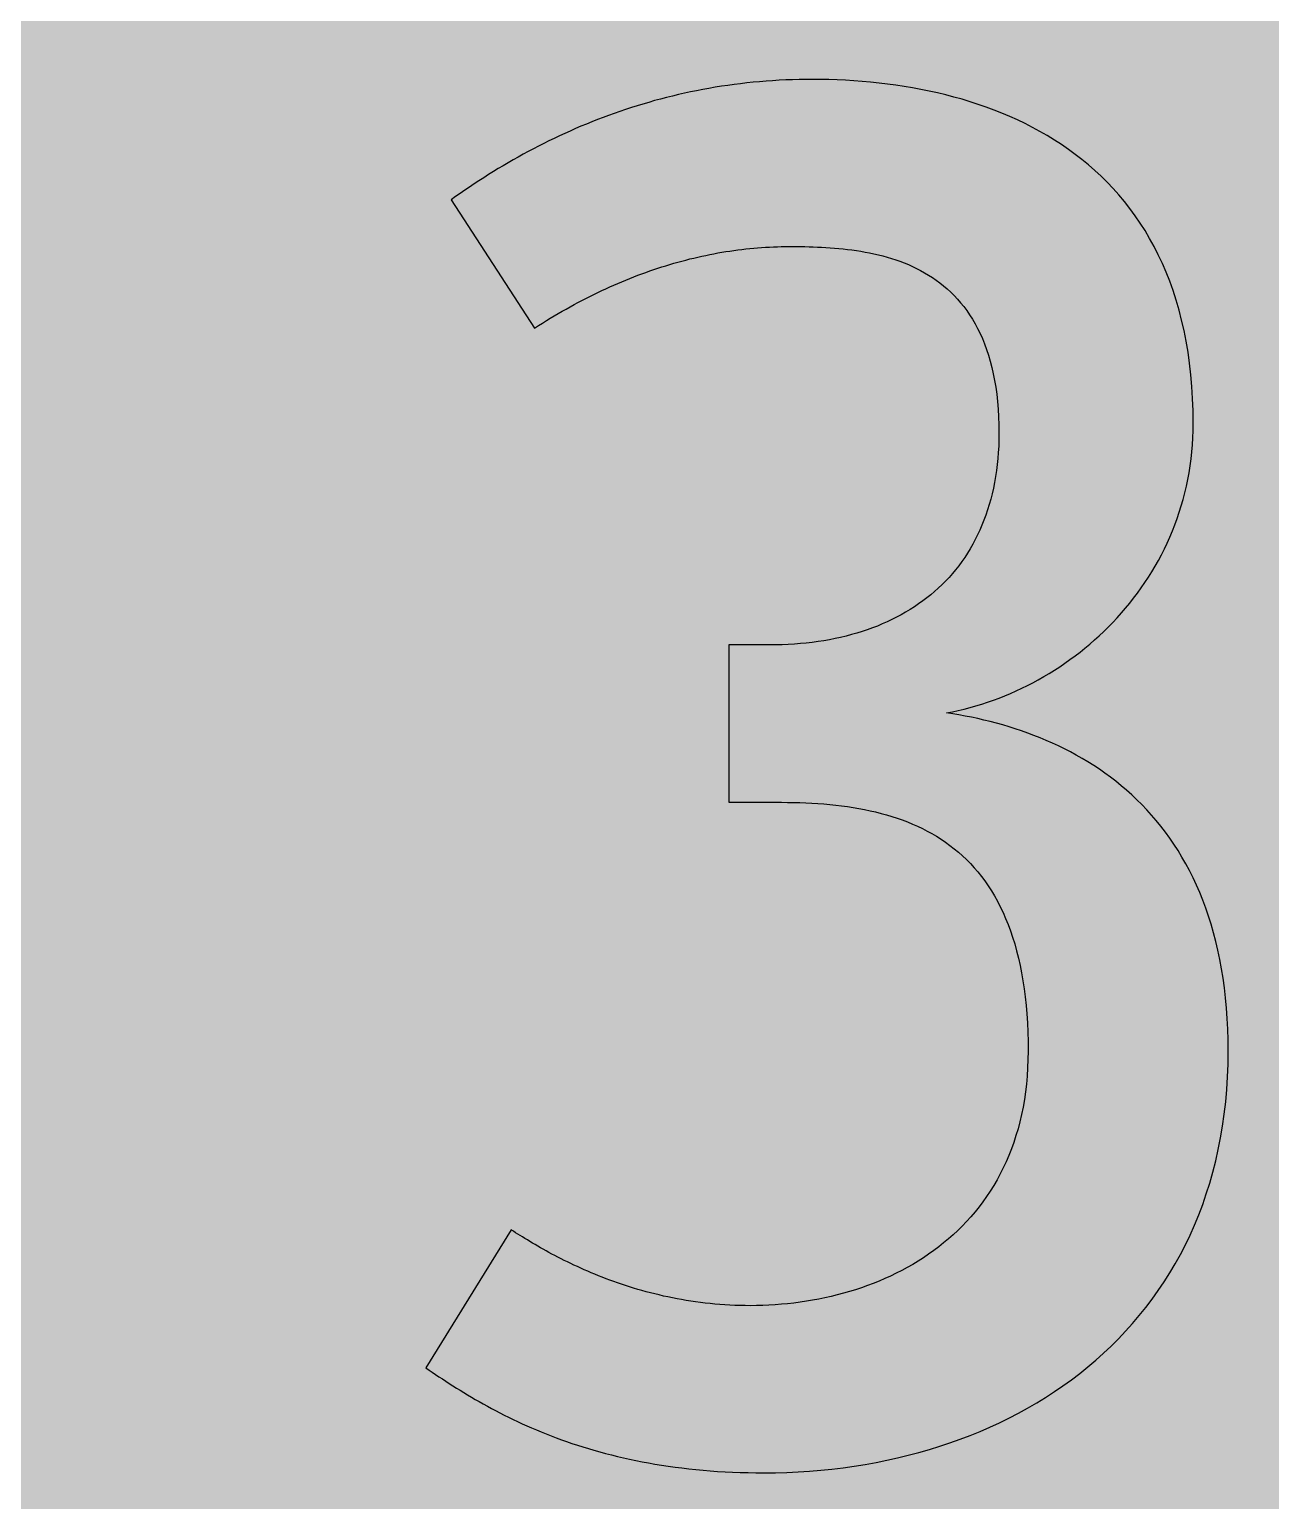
# Model space of a CAD drawing. Header units: millimetres. Extents: x 0 to 318, y 0 to 318.
# Drawn here: x 78.9 to 157.8, y 83 to 176.4 of the extents above; entities that cross this region are included whole.
import ezdxf

# ---------------------------------------------------------------- set-up
doc = ezdxf.new("R2010")
doc.units = ezdxf.units.MM

msp = doc.modelspace()

# ---------------------------------------------------------------- hatches: boundary and pattern name
for color, points in [(254, [(21.2189, 0.0536), (20.955, 0.0533), (20.6934, 0.0584), (20.4292, 0.066), (20.1676, 0.0787), (19.906, 0.094), (19.6469, 0.1118), (19.3853, 0.1321), (19.1262, 0.1549), (18.8671, 0.1829), (18.608, 0.2134), (18.349, 0.2464), (18.0924, 0.2845), (17.8359, 0.3251), (17.5793, 0.3683), (17.3253, 0.414), (17.0688, 0.4623), (16.8148, 0.5156), (16.5633, 0.5715), (16.3093, 0.6299), (16.0579, 0.6909), (15.809, 0.7544), (15.56, 0.823), (15.3111, 0.8941), (15.0622, 0.9677), (14.8158, 1.0439), (14.5694, 1.1227), (14.3256, 1.2065), (14.0818, 1.2903), (13.8379, 1.3792), (13.5966, 1.4707), (13.3579, 1.5646), (13.1191, 1.6637), (12.8803, 1.7628), (12.6441, 1.8669), (12.4079, 1.9736), (12.1742, 2.0803), (11.9405, 2.192), (11.7094, 2.3089), (11.4808, 2.4257), (11.2522, 2.5451), (11.0236, 2.6695), (10.7975, 2.794), (10.574, 2.9235), (10.3505, 3.0556), (10.1295, 3.1877), (9.9111, 3.3249), (9.6926, 3.4646), (9.4742, 3.6068), (9.2608, 3.7541), (9.0475, 3.9014), (8.8341, 4.0513), (8.6258, 4.2037), (8.4176, 4.3612), (8.2118, 4.5187), (8.0061, 4.6812), (7.8029, 4.8438), (7.6022, 5.0114), (7.4041, 5.1816), (7.206, 5.3518), (7.0129, 5.527), (6.8174, 5.7048), (6.6269, 5.8826), (6.4389, 6.0655), (6.2509, 6.2509), (6.0655, 6.4389), (5.8852, 6.6269), (5.7048, 6.8174), (5.527, 7.0104), (5.3518, 7.206), (5.1816, 7.4041), (5.0114, 7.6022), (4.8463, 7.8029), (4.6812, 8.0061), (4.5187, 8.2118), (4.3612, 8.4176), (4.2062, 8.6258), (4.0513, 8.8341), (3.9014, 9.0475), (3.7541, 9.2608), (3.6068, 9.4742), (3.4646, 9.6926), (3.3249, 9.9085), (3.1877, 10.1295), (3.0556, 10.3505), (2.9235, 10.574), (2.794, 10.7975), (2.6695, 11.0236), (2.5451, 11.2522), (2.4257, 11.4808), (2.3063, 11.7094), (2.192, 11.9405), (2.0803, 12.1742), (1.971, 12.4079), (1.8669, 12.6441), (1.7628, 12.8803), (1.6637, 13.1191), (1.5646, 13.3579), (1.4707, 13.5966), (1.3792, 13.8379), (1.2903, 14.0818), (1.2065, 14.3256), (1.1227, 14.5694), (1.0439, 14.8158), (0.9652, 15.0622), (0.8915, 15.3111), (0.823, 15.56), (0.7544, 15.809), (0.6883, 16.0604), (0.6274, 16.3093), (0.569, 16.5633), (0.5131, 16.8148), (0.4623, 17.0688), (0.4115, 17.3253), (0.3658, 17.5793), (0.3226, 17.8359), (0.2819, 18.0924), (0.2464, 18.3515), (0.2134, 18.608), (0.1829, 18.8671), (0.1549, 19.1262), (0.1295, 19.3878), (0.1092, 19.6469), (0.0914, 19.9085), (0.0762, 20.1701), (0.066, 20.4318), (0.0584, 20.6934), (0.0533, 20.955), (0.0508, 21.2192), (0.0522, 296.387), (0.0533, 296.6491), (0.0584, 296.9108), (0.066, 297.1724), (0.0762, 297.434), (0.0914, 297.6956), (0.1092, 297.9572), (0.1295, 298.2163), (0.1549, 298.4779), (0.1829, 298.737), (0.2134, 298.9961), (0.2464, 299.2526), (0.2819, 299.5117), (0.3226, 299.7683), (0.3658, 300.0248), (0.4115, 300.2788), (0.4623, 300.5328), (0.5131, 300.7868), (0.569, 301.0408), (0.6274, 301.2923), (0.6883, 301.5437), (0.7544, 301.7952), (0.823, 302.0441), (0.8915, 302.293), (0.9652, 302.5419), (1.0439, 302.7883), (1.1227, 303.0322), (1.2065, 303.2785), (1.2903, 303.5224), (1.3792, 303.7637), (1.4707, 304.005), (1.5646, 304.2463), (1.6637, 304.485), (1.7628, 304.7238), (1.8669, 304.96), (1.971, 305.1937), (2.0803, 305.4299), (2.192, 305.6611), (2.3063, 305.8922), (2.4257, 306.1233), (2.5451, 306.3519), (2.6695, 306.578), (2.794, 306.8041), (2.9235, 307.0301), (3.0556, 307.2511), (3.1877, 307.4746), (3.3249, 307.6931), (3.4646, 307.9115), (3.6068, 308.1274), (3.7541, 308.3433), (3.9014, 308.5567), (4.0513, 308.7675), (4.2062, 308.9783), (4.3612, 309.1866), (4.5187, 309.3923), (4.6812, 309.5981), (4.8463, 309.7987), (5.0114, 309.9994), (5.1816, 310.2), (5.3518, 310.3956), (5.527, 310.5912), (5.7048, 310.7842), (5.8852, 310.9747), (6.0655, 311.1652), (6.2509, 311.3532), (6.4389, 311.5361), (6.6269, 311.719), (6.8174, 311.8993), (7.0129, 312.0771), (7.206, 312.2498), (7.4041, 312.4225), (7.6022, 312.5927), (7.8029, 312.7578), (8.0061, 312.9229), (8.2118, 313.0829), (8.4176, 313.243), (8.6258, 313.3979), (8.8341, 313.5503), (9.0475, 313.7027), (9.2608, 313.85), (9.4742, 313.9948), (9.6926, 314.137), (9.9111, 314.2767), (10.1295, 314.4139), (10.3505, 314.5485), (10.574, 314.6806), (10.7975, 314.8101), (11.0236, 314.9346), (11.2522, 315.0591), (11.4808, 315.1784), (11.7094, 315.2953), (11.9405, 315.4096), (12.1742, 315.5213), (12.4079, 315.6306), (12.6441, 315.7372), (12.8803, 315.8414), (13.1191, 315.9404), (13.3579, 316.037), (13.5966, 316.1335), (13.8379, 316.2249), (14.0818, 316.3113), (14.3256, 316.3976), (14.5694, 316.4815), (14.8158, 316.5602), (15.0622, 316.6364), (15.3111, 316.7101), (15.56, 316.7812), (15.809, 316.8498), (16.0579, 316.9133), (16.3093, 316.9742), (16.5633, 317.0326), (16.8148, 317.0885), (17.0688, 317.1419), (17.3253, 317.1901), (17.5793, 317.2384), (17.8359, 317.2816), (18.0924, 317.3197), (18.349, 317.3578), (18.608, 317.3908), (18.8671, 317.4213), (19.1262, 317.4492), (19.3853, 317.4721), (19.6469, 317.4949), (19.906, 317.5127), (20.1676, 317.5254), (20.4292, 317.5381), (20.6934, 317.5457), (20.955, 317.5508), (21.2166, 317.5533), (296.3855, 317.5536), (296.6466, 317.5508), (296.9108, 317.5457), (297.1724, 317.5381), (297.434, 317.5254), (297.6956, 317.5127), (297.9572, 317.4949), (298.2163, 317.4721), (298.4754, 317.4492), (298.737, 317.4213), (298.9936, 317.3908), (299.2526, 317.3578), (299.5092, 317.3197), (299.7683, 317.2816), (300.0223, 317.2384), (300.2788, 317.1901), (300.5328, 317.1419), (300.7868, 317.0885), (301.0408, 317.0326), (301.2923, 316.9742), (301.5437, 316.9133), (301.7952, 316.8498), (302.0441, 316.7812), (302.293, 316.7101), (302.5419, 316.6364), (302.7883, 316.5602), (303.0322, 316.4815), (303.2785, 316.3976), (303.5224, 316.3113), (303.7637, 316.2249), (304.005, 316.1335), (304.2463, 316.037), (304.485, 315.9404), (304.7238, 315.8414), (304.96, 315.7372), (305.1962, 315.6306), (305.4299, 315.5213), (305.6611, 315.4096), (305.8922, 315.2953), (306.1233, 315.1784), (306.3519, 315.0591), (306.5805, 314.9346), (306.8066, 314.8101), (307.0301, 314.6806), (307.2536, 314.5485), (307.4746, 314.4139), (307.6931, 314.2767), (307.9115, 314.137), (308.1274, 313.9948), (308.3433, 313.85), (308.5567, 313.7027), (308.7675, 313.5503), (308.9783, 313.3979), (309.1866, 313.243), (309.3923, 313.0829), (309.5981, 312.9229), (309.7987, 312.7578), (310.0019, 312.5927), (310.2, 312.4225), (310.3956, 312.2498), (310.5912, 312.0771), (310.7842, 311.8993), (310.9773, 311.719), (311.1652, 311.5361), (311.3532, 311.3532), (311.5386, 311.1652), (311.719, 310.9747), (311.8993, 310.7842), (312.0771, 310.5912), (312.2498, 310.3956), (312.4225, 310.2), (312.5927, 309.9994), (312.7578, 309.7987), (312.9229, 309.5981), (313.0829, 309.3923), (313.243, 309.1866), (313.3979, 308.9783), (313.5528, 308.7675), (313.7027, 308.5567), (313.85, 308.3433), (313.9948, 308.1274), (314.137, 307.9115), (314.2767, 307.6931), (314.4139, 307.4746), (314.5485, 307.2511), (314.6806, 307.0301), (314.8101, 306.8041), (314.9346, 306.578), (315.0591, 306.3519), (315.1784, 306.1233), (315.2953, 305.8922), (315.4096, 305.6611), (315.5213, 305.4299), (315.6306, 305.1937), (315.7372, 304.96), (315.8388, 304.7238), (315.9404, 304.485), (316.037, 304.2463), (316.1309, 304.005), (316.2224, 303.7637), (316.3113, 303.5224), (316.3976, 303.2785), (316.4789, 303.0322), (316.5602, 302.7883), (316.6364, 302.5419), (316.7101, 302.293), (316.7812, 302.0441), (316.8472, 301.7952), (316.9133, 301.5437), (316.9742, 301.2923), (317.0326, 301.0408), (317.0885, 300.7868), (317.1393, 300.5328), (317.1901, 300.2788), (317.2358, 300.0248), (317.279, 299.7683), (317.3197, 299.5117), (317.3552, 299.2526), (317.3908, 298.9961), (317.4213, 298.737), (317.4467, 298.4779), (317.4721, 298.2163), (317.4924, 297.9572), (317.5102, 297.6956), (317.5254, 297.434), (317.5356, 297.1724), (317.5432, 296.9108), (317.5483, 296.6491), (317.5508, 296.385), (317.5522, 21.2203), (317.5483, 20.955), (317.5432, 20.6934), (317.5356, 20.4318), (317.5254, 20.1701), (317.5102, 19.9085), (317.4924, 19.6469), (317.4721, 19.3878), (317.4467, 19.1262), (317.4213, 18.8671), (317.3908, 18.608), (317.3552, 18.3515), (317.3197, 18.0924), (317.279, 17.8359), (317.2358, 17.5793), (317.1901, 17.3253), (317.1393, 17.0688), (317.0885, 16.8148), (317.0326, 16.5633), (316.9742, 16.3093), (316.9133, 16.0604), (316.8472, 15.809), (316.7812, 15.56), (316.7101, 15.3111), (316.6364, 15.0622), (316.5602, 14.8158), (316.4789, 14.5694), (316.3976, 14.3256), (316.3113, 14.0818), (316.2224, 13.8379), (316.1309, 13.5966), (316.037, 13.3579), (315.9404, 13.1191), (315.8388, 12.8803), (315.7372, 12.6441), (315.6306, 12.4079), (315.5213, 12.1742), (315.4096, 11.9405), (315.2953, 11.7094), (315.1784, 11.4808), (315.0591, 11.2522), (314.9346, 11.0236), (314.8101, 10.7975), (314.6806, 10.574), (314.5485, 10.3505), (314.4139, 10.1295), (314.2767, 9.9085), (314.137, 9.6926), (313.9948, 9.4742), (313.85, 9.2608), (313.7027, 9.0475), (313.5528, 8.8341), (313.3979, 8.6258), (313.243, 8.4176), (313.0829, 8.2118), (312.9229, 8.0061), (312.7578, 7.8029), (312.5927, 7.6022), (312.4225, 7.4041), (312.2498, 7.206), (312.0771, 7.0104), (311.8993, 6.8174), (311.719, 6.6269), (311.5386, 6.4389), (311.3532, 6.2509), (311.1652, 6.0655), (310.9773, 5.8826), (310.7842, 5.7048), (310.5912, 5.527), (310.3956, 5.3518), (310.2, 5.1816), (310.0019, 5.0114), (309.7987, 4.8438), (309.5981, 4.6812), (309.3923, 4.5187), (309.1866, 4.3612), (308.9783, 4.2037), (308.7675, 4.0513), (308.5567, 3.9014), (308.3433, 3.7541), (308.1274, 3.6068), (307.9115, 3.4646), (307.6931, 3.3249), (307.4746, 3.1877), (307.2536, 3.0556), (307.0301, 2.9235), (306.8066, 2.794), (306.5805, 2.6695), (306.3519, 2.5451), (306.1233, 2.4257), (305.8922, 2.3089), (305.6611, 2.192), (305.4299, 2.0803), (305.1962, 1.9736), (304.96, 1.8669), (304.7238, 1.7628), (304.485, 1.6637), (304.2463, 1.5646), (304.005, 1.4707), (303.7637, 1.3792), (303.5224, 1.2903), (303.2785, 1.2065), (303.0322, 1.1227), (302.7883, 1.0439), (302.5419, 0.9677), (302.293, 0.8941), (302.0441, 0.823), (301.7952, 0.7544), (301.5437, 0.6909), (301.2923, 0.6299), (301.0408, 0.5715), (300.7868, 0.5156), (300.5328, 0.4623), (300.2788, 0.414), (300.0223, 0.3683), (299.7683, 0.3251), (299.5092, 0.2845), (299.2526, 0.2464), (298.9936, 0.2134), (298.737, 0.1829), (298.4754, 0.1549), (298.2163, 0.1321), (297.9572, 0.1118), (297.6956, 0.094), (297.434, 0.0787), (297.1724, 0.066), (296.9108, 0.0584), (296.6466, 0.0533), (296.385, 0.0533)]), (59, [(155.116, 111.5314), (155.1076, 112.235), (155.0873, 112.9233), (155.0543, 113.599), (155.006, 114.2594), (154.9451, 114.9071), (154.874, 115.5395), (154.7876, 116.1567), (154.6911, 116.7638), (154.5793, 117.3531), (154.4599, 117.9322), (154.3253, 118.4961), (154.1831, 119.0447), (154.0281, 119.5832), (153.8605, 120.109), (153.6852, 120.6195), (153.4973, 121.1199), (153.3017, 121.6076), (153.096, 122.08), (152.8801, 122.5423), (152.654, 122.9944), (152.4203, 123.4313), (152.1765, 123.858), (151.925, 124.272), (151.6634, 124.6759), (151.3967, 125.0671), (151.1198, 125.4481), (150.8354, 125.8164), (150.5458, 126.177), (150.2461, 126.5225), (149.9413, 126.8603), (149.6289, 127.188), (149.3114, 127.5029), (148.9862, 127.8103), (148.656, 128.1049), (148.3208, 128.3919), (147.9804, 128.6688), (147.635, 128.9329), (147.2819, 129.192), (146.9263, 129.4384), (146.5656, 129.6772), (146.2024, 129.9058), (145.8316, 130.1267), (145.4607, 130.3401), (145.0848, 130.5433), (144.7063, 130.7363), (144.3228, 130.9243), (143.9393, 131.1021), (143.5506, 131.2723), (143.162, 131.4323), (142.7709, 131.5872), (142.3772, 131.7346), (141.9809, 131.8743), (141.5847, 132.0063), (141.1884, 132.1308), (140.7897, 132.2476), (140.3909, 132.3594), (139.9921, 132.4635), (139.5933, 132.5601), (139.1945, 132.6515), (138.7958, 132.7353), (138.3995, 132.8141), (138.0007, 132.8852), (137.6045, 132.9538), (137.2108, 133.0147), (137.5867, 133.0858), (137.9626, 133.1697), (138.336, 133.2586), (138.7094, 133.3551), (139.0828, 133.4618), (139.4536, 133.5735), (139.8219, 133.6954), (140.1902, 133.825), (140.556, 133.9596), (140.9192, 134.1044), (141.2799, 134.2568), (141.638, 134.4143), (141.9962, 134.5819), (142.3492, 134.7546), (142.6997, 134.935), (143.0477, 135.1229), (143.3906, 135.3185), (143.7335, 135.5217), (144.0713, 135.73), (144.4041, 135.9484), (144.7343, 136.1694), (145.0594, 136.4005), (145.382, 136.6368), (145.6995, 136.8806), (146.0119, 137.1321), (146.3218, 137.3886), (146.624, 137.6502), (146.9212, 137.922), (147.2159, 138.1963), (147.5029, 138.4783), (147.7848, 138.7678), (148.0617, 139.0625), (148.3309, 139.3647), (148.5951, 139.6721), (148.8542, 139.9845), (149.1056, 140.3045), (149.352, 140.6296), (149.5908, 140.9598), (149.8219, 141.2977), (150.0454, 141.638), (150.2639, 141.986), (150.4747, 142.3416), (150.6779, 142.6997), (150.8709, 143.0655), (151.0589, 143.4338), (151.2367, 143.8097), (151.4069, 144.1907), (151.5694, 144.5768), (151.7244, 144.968), (151.8691, 145.3642), (152.0063, 145.7655), (152.1333, 146.1719), (152.2501, 146.5834), (152.3594, 146.9974), (152.4584, 147.4191), (152.5473, 147.8458), (152.6261, 148.275), (152.6972, 148.7094), (152.7556, 149.1488), (152.8039, 149.5933), (152.842, 150.0403), (152.8699, 150.4925), (152.8851, 150.9497), (152.8928, 151.4094), (152.8826, 152.212), (152.8547, 152.9944), (152.8064, 153.7589), (152.7429, 154.5031), (152.6591, 155.2321), (152.56, 155.9433), (152.4432, 156.6367), (152.3086, 157.3124), (152.1562, 157.9702), (151.9911, 158.6128), (151.8082, 159.2377), (151.6101, 159.8473), (151.3992, 160.4391), (151.1706, 161.0131), (150.9293, 161.5745), (150.6728, 162.118), (150.4036, 162.6464), (150.1216, 163.1594), (149.827, 163.6573), (149.5171, 164.1399), (149.1971, 164.6072), (148.8643, 165.0594), (148.5214, 165.4988), (148.1658, 165.923), (147.8001, 166.3319), (147.4216, 166.7281), (147.0355, 167.1091), (146.6393, 167.4774), (146.2329, 167.833), (145.8163, 168.1759), (145.3921, 168.5036), (144.9603, 168.8211), (144.5184, 169.1234), (144.0688, 169.4155), (143.6141, 169.6923), (143.1493, 169.959), (142.6794, 170.2156), (142.2044, 170.4569), (141.7218, 170.688), (141.2316, 170.909), (140.7389, 171.1173), (140.241, 171.3154), (139.7381, 171.5033), (139.2301, 171.6786), (138.717, 171.8437), (138.2014, 172.0012), (137.6832, 172.146), (137.1625, 172.2831), (136.6368, 172.4076), (136.111, 172.5244), (135.5827, 172.6311), (135.0518, 172.7302), (134.5209, 172.8191), (133.9875, 172.9003), (133.4567, 172.9715), (132.9233, 173.035), (132.3899, 173.0908), (131.8565, 173.1391), (131.3256, 173.1797), (130.7948, 173.2102), (130.2664, 173.2356), (129.7407, 173.2534), (129.2149, 173.2636), (128.6916, 173.2661), (128.2649, 173.2636), (127.8407, 173.2559), (127.4166, 173.2458), (126.9975, 173.228), (126.5784, 173.2077), (126.1618, 173.1823), (125.7478, 173.1543), (125.3363, 173.1188), (124.9248, 173.0807), (124.5184, 173.0375), (124.112, 172.9918), (123.7082, 172.941), (123.3068, 172.8851), (122.9081, 172.8267), (122.5118, 172.7632), (122.1181, 172.6946), (121.7244, 172.6235), (121.3333, 172.5473), (120.9472, 172.4685), (120.5611, 172.3847), (120.175, 172.2984), (119.794, 172.2095), (119.4156, 172.1129), (119.0371, 172.0164), (118.6637, 171.9148), (118.2903, 171.8081), (117.9195, 171.6989), (117.5512, 171.5872), (117.1829, 171.4729), (116.8197, 171.3535), (116.4565, 171.2316), (116.0983, 171.1046), (115.7402, 170.975), (115.3846, 170.8429), (115.0315, 170.7083), (114.6785, 170.5712), (114.3305, 170.4289), (113.9825, 170.2841), (113.6396, 170.1368), (113.2967, 169.987), (112.9563, 169.832), (112.6185, 169.6771), (112.2807, 169.5171), (111.948, 169.3545), (111.6152, 169.1919), (111.2876, 169.0243), (110.9599, 168.8541), (110.6348, 168.6814), (110.3097, 168.5061), (109.9896, 168.3283), (109.6721, 168.148), (109.3546, 167.9677), (109.0397, 167.7822), (108.7272, 167.5943), (108.4174, 167.4063), (108.11, 167.2158), (107.8052, 167.0202), (107.5004, 166.8247), (107.2007, 166.6291), (106.901, 166.4284), (106.6038, 166.2252), (106.3092, 166.022), (106.0171, 165.8163), (105.725, 165.6105), (111.0368, 157.4627), (111.285, 157.6222), (111.5339, 157.7797), (111.7829, 157.9372), (112.0343, 158.0896), (112.2832, 158.2395), (112.5347, 158.3893), (112.7862, 158.5341), (113.0376, 158.6763), (113.2891, 158.8186), (113.5405, 158.9557), (113.792, 159.0904), (114.046, 159.225), (114.2975, 159.3545), (114.5515, 159.4815), (114.8029, 159.6085), (115.0569, 159.7304), (115.3084, 159.8498), (115.5624, 159.9692), (115.8164, 160.0835), (116.0704, 160.1953), (116.3244, 160.307), (116.5784, 160.4137), (116.8324, 160.5178), (117.0864, 160.622), (117.3404, 160.721), (117.5969, 160.8201), (117.8509, 160.9141), (118.1049, 161.0055), (118.3589, 161.097), (118.6129, 161.1833), (118.8695, 161.2697), (119.1235, 161.351), (119.3775, 161.4297), (119.6315, 161.5084), (119.888, 161.5821), (120.142, 161.6558), (120.396, 161.7243), (120.65, 161.7904), (120.9065, 161.8564), (121.1605, 161.9174), (121.4145, 161.9783), (121.6685, 162.0342), (121.9225, 162.0876), (122.1765, 162.1409), (122.4305, 162.1892), (122.6845, 162.2374), (122.936, 162.2806), (123.19, 162.3238), (123.444, 162.3619), (123.6955, 162.4), (123.9495, 162.433), (124.2009, 162.4635), (124.4549, 162.494), (124.7064, 162.5194), (124.9578, 162.5448), (125.2093, 162.5651), (125.4608, 162.5854), (125.7122, 162.6006), (125.9611, 162.6159), (126.2126, 162.626), (126.4641, 162.6362), (126.713, 162.6413), (126.9619, 162.6464), (127.2108, 162.6464), (127.4572, 162.6464), (127.7061, 162.6464), (127.9576, 162.6438), (128.2141, 162.6387), (128.4757, 162.6337), (128.7374, 162.626), (129.0041, 162.6159), (129.2733, 162.6032), (129.5425, 162.5879), (129.8169, 162.5702), (130.0912, 162.5498), (130.368, 162.527), (130.6449, 162.499), (130.9243, 162.4686), (131.2012, 162.433), (131.4831, 162.3924), (131.7625, 162.3492), (132.0419, 162.2984), (132.3213, 162.245), (132.6007, 162.1866), (132.8801, 162.1206), (133.157, 162.0495), (133.4338, 161.9733), (133.7081, 161.892), (133.9825, 161.8031), (134.2517, 161.7066), (134.5209, 161.605), (134.7876, 161.4957), (135.0518, 161.3789), (135.3109, 161.2544), (135.57, 161.1198), (135.8214, 160.9801), (136.0729, 160.8303), (136.3193, 160.6728), (136.5606, 160.5077), (136.7968, 160.3324), (137.0279, 160.147), (137.2565, 159.954), (137.4775, 159.7508), (137.6934, 159.5374), (137.9042, 159.3113), (138.1074, 159.0777), (138.3055, 158.8313), (138.496, 158.5773), (138.6815, 158.308), (138.8593, 158.0312), (139.0294, 157.7391), (139.1895, 157.4368), (139.3444, 157.1244), (139.4917, 156.7967), (139.6289, 156.4589), (139.7584, 156.1059), (139.8778, 155.7401), (139.9896, 155.3616), (140.0912, 154.9705), (140.1851, 154.5641), (140.2664, 154.145), (140.3401, 153.7106), (140.401, 153.2611), (140.4518, 152.7988), (140.4925, 152.3187), (140.5204, 151.826), (140.5382, 151.318), (140.5458, 150.7922), (140.5407, 150.3782), (140.528, 149.9718), (140.5052, 149.5704), (140.4747, 149.1767), (140.4366, 148.7881), (140.3883, 148.4071), (140.3325, 148.0312), (140.269, 147.6629), (140.1953, 147.2997), (140.114, 146.9441), (140.0277, 146.5936), (139.9311, 146.2507), (139.827, 145.9128), (139.7127, 145.5826), (139.5933, 145.2575), (139.4663, 144.94), (139.3317, 144.6276), (139.1895, 144.3228), (139.0396, 144.0256), (138.8821, 143.7335), (138.717, 143.4465), (138.5468, 143.1671), (138.3665, 142.8953), (138.1811, 142.6286), (137.988, 142.367), (137.7899, 142.1155), (137.5842, 141.8666), (137.3708, 141.6279), (137.1524, 141.3942), (136.9263, 141.1656), (136.6926, 140.9446), (136.4539, 140.7312), (136.21, 140.523), (135.9586, 140.3198), (135.702, 140.1267), (135.4404, 139.9388), (135.1712, 139.7559), (134.8969, 139.5806), (134.6149, 139.4104), (134.3304, 139.2504), (134.0383, 139.0929), (133.7412, 138.9456), (133.4389, 138.8008), (133.129, 138.6662), (132.8166, 138.5367), (132.4991, 138.4148), (132.174, 138.2979), (131.8463, 138.1887), (131.5136, 138.0846), (131.1758, 137.988), (130.8329, 137.8991), (130.4849, 137.8153), (130.1318, 137.7391), (129.7762, 137.668), (129.413, 137.6045), (129.0472, 137.5486), (128.6789, 137.4978), (128.303, 137.4546), (127.9271, 137.4191), (127.5436, 137.3886), (127.1575, 137.3657), (126.7689, 137.348), (126.3726, 137.3378), (125.9764, 137.3353), (123.384, 137.3364), (123.384, 127.3344), (126.7174, 127.3344), (127.1092, 127.3302), (127.5004, 127.3251), (127.889, 127.315), (128.2751, 127.2997), (128.6612, 127.2819), (129.0422, 127.2591), (129.4232, 127.2286), (129.8016, 127.1956), (130.175, 127.1575), (130.5458, 127.1118), (130.9167, 127.0635), (131.2799, 127.0076), (131.6431, 126.9441), (132.0013, 126.8781), (132.3569, 126.8019), (132.7074, 126.7206), (133.0554, 126.6342), (133.3983, 126.5403), (133.7386, 126.4387), (134.0739, 126.3294), (134.4041, 126.2126), (134.7292, 126.0881), (135.0518, 125.9561), (135.3668, 125.8164), (135.6792, 125.669), (135.984, 125.5116), (136.2862, 125.3465), (136.5809, 125.1737), (136.8704, 124.9909), (137.1549, 124.7978), (137.4318, 124.5972), (137.7061, 124.3863), (137.9703, 124.1654), (138.2319, 123.9342), (138.4833, 123.6955), (138.7297, 123.444), (138.971, 123.1824), (139.2047, 122.9106), (139.4308, 122.6287), (139.6492, 122.3366), (139.86, 122.0318), (140.0658, 121.7168), (140.2613, 121.3891), (140.4518, 121.0488), (140.6322, 120.6983), (140.8049, 120.335), (140.97, 119.9617), (141.1275, 119.573), (141.2748, 119.1717), (141.4145, 118.7602), (141.5466, 118.3335), (141.6685, 117.8941), (141.7828, 117.442), (141.8869, 116.9746), (141.9809, 116.4971), (142.0673, 116.0018), (142.1435, 115.4938), (142.2095, 114.9731), (142.2654, 114.4346), (142.3137, 113.886), (142.3492, 113.3196), (142.3746, 112.7379), (142.3924, 112.141), (142.3975, 111.5289), (142.3899, 110.9904), (142.3695, 110.4621), (142.3365, 109.9439), (142.2908, 109.4359), (142.2324, 108.9381), (142.1613, 108.4478), (142.0774, 107.9703), (141.9835, 107.503), (141.8768, 107.0432), (141.7574, 106.5962), (141.6279, 106.1568), (141.4856, 105.7275), (141.3358, 105.3084), (141.1732, 104.8969), (141.0005, 104.4956), (140.8176, 104.107), (140.6271, 103.7234), (140.4239, 103.3526), (140.2131, 102.9894), (139.9921, 102.6338), (139.7635, 102.2909), (139.5247, 101.9556), (139.2784, 101.6279), (139.0244, 101.3104), (138.7602, 101.0031), (138.491, 100.7034), (138.2116, 100.4113), (137.9271, 100.1293), (137.635, 99.8576), (137.3353, 99.5934), (137.0305, 99.3369), (136.718, 99.0905), (136.398, 98.8517), (136.0754, 98.6206), (135.7452, 98.3971), (135.4099, 98.1837), (135.067, 97.978), (134.7216, 97.7824), (134.3711, 97.5919), (134.018, 97.4115), (133.6573, 97.2388), (133.2941, 97.0737), (132.9258, 96.9162), (132.5575, 96.7689), (132.1816, 96.6267), (131.8057, 96.4946), (131.4247, 96.3676), (131.0411, 96.2508), (130.6576, 96.139), (130.269, 96.0374), (129.8804, 95.9409), (129.4892, 95.852), (129.0955, 95.7707), (128.7018, 95.6996), (128.3056, 95.6335), (127.9093, 95.5726), (127.5131, 95.5218), (127.1168, 95.4761), (126.7206, 95.4405), (126.3244, 95.4075), (125.9256, 95.3846), (125.5319, 95.3668), (125.1356, 95.3567), (124.7419, 95.3541), (124.4117, 95.3567), (124.0866, 95.3643), (123.764, 95.3745), (123.4415, 95.3872), (123.124, 95.4075), (122.809, 95.4303), (122.494, 95.4557), (122.1842, 95.4862), (121.8768, 95.5192), (121.572, 95.5548), (121.2698, 95.5954), (120.97, 95.6412), (120.6729, 95.6869), (120.3782, 95.7377), (120.0861, 95.791), (119.7991, 95.8469), (119.5121, 95.9053), (119.2301, 95.9663), (118.9482, 96.0323), (118.6713, 96.0984), (118.397, 96.1669), (118.1252, 96.2406), (117.8585, 96.3143), (117.5918, 96.3905), (117.3277, 96.4692), (117.0686, 96.5479), (116.8121, 96.6318), (116.5581, 96.7156), (116.3066, 96.7994), (116.0602, 96.8883), (115.8138, 96.9772), (115.5725, 97.0686), (115.3338, 97.1601), (115.1001, 97.2515), (114.8664, 97.3455), (114.6378, 97.442), (114.4118, 97.5385), (114.1882, 97.6351), (113.9673, 97.7341), (113.7514, 97.8332), (113.538, 97.9322), (113.3272, 98.0313), (113.1214, 98.1304), (112.9182, 98.232), (112.7176, 98.3336), (112.5195, 98.4326), (112.3264, 98.5342), (112.1359, 98.6358), (111.948, 98.7374), (111.7651, 98.8365), (111.5847, 98.9381), (111.4069, 99.0371), (111.2342, 99.1362), (111.064, 99.2353), (110.8964, 99.3343), (110.7338, 99.4308), (110.5738, 99.5274), (110.4163, 99.6213), (110.2639, 99.7179), (110.1166, 99.8093), (109.9693, 99.9007), (109.8271, 99.9922), (109.6899, 100.0811), (109.5553, 100.17), (104.1217, 91.4051), (104.3254, 91.2647), (104.5312, 91.125), (104.742, 90.9828), (104.9553, 90.8406), (105.1712, 90.6983), (105.3897, 90.5535), (105.6132, 90.4113), (105.8393, 90.2665), (106.0679, 90.1217), (106.3015, 89.977), (106.5378, 89.8322), (106.7765, 89.6874), (107.0204, 89.5426), (107.2667, 89.3978), (107.5182, 89.2556), (107.7722, 89.1108), (108.0313, 88.9686), (108.2929, 88.8263), (108.5596, 88.6841), (108.8288, 88.5444), (109.1032, 88.4047), (109.3826, 88.265), (109.6645, 88.1278), (109.9515, 87.9907), (110.2436, 87.8561), (110.5383, 87.7214), (110.8405, 87.5919), (111.1453, 87.4598), (111.4527, 87.3328), (111.7676, 87.2058), (112.0851, 87.0814), (112.4077, 86.9569), (112.7379, 86.8375), (113.0706, 86.7181), (113.4085, 86.6038), (113.7514, 86.4895), (114.0968, 86.3803), (114.4499, 86.2711), (114.808, 86.167), (115.1712, 86.0628), (115.5395, 85.9638), (115.9154, 85.8672), (116.2939, 85.7758), (116.6774, 85.6844), (117.0686, 85.598), (117.4648, 85.5142), (117.8662, 85.4354), (118.2726, 85.3592), (118.684, 85.2881), (119.1031, 85.2195), (119.5273, 85.156), (119.9591, 85.0976), (120.3935, 85.0417), (120.838, 84.9884), (121.285, 84.9427), (121.7397, 84.8995), (122.2019, 84.8614), (122.6668, 84.8284), (123.1417, 84.8004), (123.6218, 84.7776), (124.1069, 84.7598), (124.5997, 84.7471), (125.1001, 84.7369), (125.6055, 84.7344), (126.3345, 84.742), (127.0584, 84.7623), (127.7823, 84.7954), (128.5011, 84.8411), (129.2174, 84.8995), (129.9286, 84.9732), (130.6373, 85.0595), (131.3409, 85.156), (132.0394, 85.2703), (132.7328, 85.3948), (133.4211, 85.532), (134.1044, 85.6844), (134.7826, 85.8495), (135.4557, 86.0273), (136.1211, 86.2178), (136.779, 86.421), (137.4318, 86.6394), (138.0769, 86.868), (138.7145, 87.1118), (139.3419, 87.3684), (139.9642, 87.6376), (140.5788, 87.9196), (141.1834, 88.2167), (141.7777, 88.5241), (142.3645, 88.8467), (142.9436, 89.1819), (143.51, 89.5299), (144.0688, 89.8906), (144.6149, 90.264), (145.1534, 90.6526), (145.6792, 91.0514), (146.1948, 91.4654), (146.6977, 91.8921), (147.1905, 92.329), (147.6705, 92.7811), (148.1379, 93.2485), (148.5925, 93.726), (149.0345, 94.2162), (149.4638, 94.7217), (149.8803, 95.2373), (150.2816, 95.7682), (150.6703, 96.3117), (151.0436, 96.868), (151.4043, 97.4369), (151.7498, 98.0186), (152.0774, 98.613), (152.3924, 99.22), (152.6921, 99.8423), (152.974, 100.4748), (153.2407, 101.1225), (153.4922, 101.7829), (153.7233, 102.4534), (153.9418, 103.1392), (154.1399, 103.8377), (154.3202, 104.5489), (154.4853, 105.2728), (154.6301, 106.0094), (154.7571, 106.7613), (154.8663, 107.5233), (154.9552, 108.298), (155.0238, 109.0879), (155.0746, 109.888), (155.1051, 110.7034), (155.1153, 111.5289)])]:
    msp.add_hatch(color=color).paths.add_polyline_path(points)

# ---------------------------------------------------------------- linework, layer by layer
at = {"color": 59}
msp.add_lwpolyline([(155.116, 111.5314), (155.1076, 112.235), (155.0873, 112.9233), (155.0543, 113.599), (155.006, 114.2594), (154.9451, 114.9071), (154.874, 115.5395), (154.7876, 116.1567), (154.6911, 116.7638), (154.5793, 117.3531), (154.4599, 117.9322), (154.3253, 118.4961), (154.1831, 119.0447), (154.0281, 119.5832), (153.8605, 120.109), (153.6852, 120.6195), (153.4973, 121.1199), (153.3017, 121.6076), (153.096, 122.08), (152.8801, 122.5423), (152.654, 122.9944), (152.4203, 123.4313), (152.1765, 123.858), (151.925, 124.272), (151.6634, 124.6759), (151.3967, 125.0671), (151.1198, 125.4481), (150.8354, 125.8164), (150.5458, 126.177), (150.2461, 126.5225), (149.9413, 126.8603), (149.6289, 127.188), (149.3114, 127.5029), (148.9862, 127.8103), (148.656, 128.1049), (148.3208, 128.3919), (147.9804, 128.6688), (147.635, 128.9329), (147.2819, 129.192), (146.9263, 129.4384), (146.5656, 129.6772), (146.2024, 129.9058), (145.8316, 130.1267), (145.4607, 130.3401), (145.0848, 130.5433), (144.7063, 130.7363), (144.3228, 130.9243), (143.9393, 131.1021), (143.5506, 131.2723), (143.162, 131.4323), (142.7709, 131.5872), (142.3772, 131.7346), (141.9809, 131.8743), (141.5847, 132.0063), (141.1884, 132.1308), (140.7897, 132.2476), (140.3909, 132.3594), (139.9921, 132.4635), (139.5933, 132.5601), (139.1945, 132.6515), (138.7958, 132.7353), (138.3995, 132.8141), (138.0007, 132.8852), (137.6045, 132.9538), (137.2108, 133.0147), (137.5867, 133.0858), (137.9626, 133.1697), (138.336, 133.2586), (138.7094, 133.3551), (139.0828, 133.4618), (139.4536, 133.5735), (139.8219, 133.6954), (140.1902, 133.825), (140.556, 133.9596), (140.9192, 134.1044), (141.2799, 134.2568), (141.638, 134.4143), (141.9962, 134.5819), (142.3492, 134.7546), (142.6997, 134.935), (143.0477, 135.1229), (143.3906, 135.3185), (143.7335, 135.5217), (144.0713, 135.73), (144.4041, 135.9484), (144.7343, 136.1694), (145.0594, 136.4005), (145.382, 136.6368), (145.6995, 136.8806), (146.0119, 137.1321), (146.3218, 137.3886), (146.624, 137.6502), (146.9212, 137.922), (147.2159, 138.1963), (147.5029, 138.4783), (147.7848, 138.7678), (148.0617, 139.0625), (148.3309, 139.3647), (148.5951, 139.6721), (148.8542, 139.9845), (149.1056, 140.3045), (149.352, 140.6296), (149.5908, 140.9598), (149.8219, 141.2977), (150.0454, 141.638), (150.2639, 141.986), (150.4747, 142.3416), (150.6779, 142.6997), (150.8709, 143.0655), (151.0589, 143.4338), (151.2367, 143.8097), (151.4069, 144.1907), (151.5694, 144.5768), (151.7244, 144.968), (151.8691, 145.3642), (152.0063, 145.7655), (152.1333, 146.1719), (152.2501, 146.5834), (152.3594, 146.9974), (152.4584, 147.4191), (152.5473, 147.8458), (152.6261, 148.275), (152.6972, 148.7094), (152.7556, 149.1488), (152.8039, 149.5933), (152.842, 150.0403), (152.8699, 150.4925), (152.8851, 150.9497), (152.8928, 151.4094), (152.8826, 152.212), (152.8547, 152.9944), (152.8064, 153.7589), (152.7429, 154.5031), (152.6591, 155.2321), (152.56, 155.9433), (152.4432, 156.6367), (152.3086, 157.3124), (152.1562, 157.9702), (151.9911, 158.6128), (151.8082, 159.2377), (151.6101, 159.8473), (151.3992, 160.4391), (151.1706, 161.0131), (150.9293, 161.5745), (150.6728, 162.118), (150.4036, 162.6464), (150.1216, 163.1594), (149.827, 163.6573), (149.5171, 164.1399), (149.1971, 164.6072), (148.8643, 165.0594), (148.5214, 165.4988), (148.1658, 165.923), (147.8001, 166.3319), (147.4216, 166.7281), (147.0355, 167.1091), (146.6393, 167.4774), (146.2329, 167.833), (145.8163, 168.1759), (145.3921, 168.5036), (144.9603, 168.8211), (144.5184, 169.1234), (144.0688, 169.4155), (143.6141, 169.6923), (143.1493, 169.959), (142.6794, 170.2156), (142.2044, 170.4569), (141.7218, 170.688), (141.2316, 170.909), (140.7389, 171.1173), (140.241, 171.3154), (139.7381, 171.5033), (139.2301, 171.6786), (138.717, 171.8437), (138.2014, 172.0012), (137.6832, 172.146), (137.1625, 172.2831), (136.6368, 172.4076), (136.111, 172.5244), (135.5827, 172.6311), (135.0518, 172.7302), (134.5209, 172.8191), (133.9875, 172.9003), (133.4567, 172.9715), (132.9233, 173.035), (132.3899, 173.0908), (131.8565, 173.1391), (131.3256, 173.1797), (130.7948, 173.2102), (130.2664, 173.2356), (129.7407, 173.2534), (129.2149, 173.2636), (128.6916, 173.2661), (128.2649, 173.2636), (127.8407, 173.2559), (127.4166, 173.2458), (126.9975, 173.228), (126.5784, 173.2077), (126.1618, 173.1823), (125.7478, 173.1543), (125.3363, 173.1188), (124.9248, 173.0807), (124.5184, 173.0375), (124.112, 172.9918), (123.7082, 172.941), (123.3068, 172.8851), (122.9081, 172.8267), (122.5118, 172.7632), (122.1181, 172.6946), (121.7244, 172.6235), (121.3333, 172.5473), (120.9472, 172.4685), (120.5611, 172.3847), (120.175, 172.2984), (119.794, 172.2095), (119.4156, 172.1129), (119.0371, 172.0164), (118.6637, 171.9148), (118.2903, 171.8081), (117.9195, 171.6989), (117.5512, 171.5872), (117.1829, 171.4729), (116.8197, 171.3535), (116.4565, 171.2316), (116.0983, 171.1046), (115.7402, 170.975), (115.3846, 170.8429), (115.0315, 170.7083), (114.6785, 170.5712), (114.3305, 170.4289), (113.9825, 170.2841), (113.6396, 170.1368), (113.2967, 169.987), (112.9563, 169.832), (112.6185, 169.6771), (112.2807, 169.5171), (111.948, 169.3545), (111.6152, 169.1919), (111.2876, 169.0243), (110.9599, 168.8541), (110.6348, 168.6814), (110.3097, 168.5061), (109.9896, 168.3283), (109.6721, 168.148), (109.3546, 167.9677), (109.0397, 167.7822), (108.7272, 167.5943), (108.4174, 167.4063), (108.11, 167.2158), (107.8052, 167.0202), (107.5004, 166.8247), (107.2007, 166.6291), (106.901, 166.4284), (106.6038, 166.2252), (106.3092, 166.022), (106.0171, 165.8163), (105.725, 165.6105), (111.0368, 157.4627), (111.285, 157.6222), (111.5339, 157.7797), (111.7829, 157.9372), (112.0343, 158.0896), (112.2832, 158.2395), (112.5347, 158.3893), (112.7862, 158.5341), (113.0376, 158.6763), (113.2891, 158.8186), (113.5405, 158.9557), (113.792, 159.0904), (114.046, 159.225), (114.2975, 159.3545), (114.5515, 159.4815), (114.8029, 159.6085), (115.0569, 159.7304), (115.3084, 159.8498), (115.5624, 159.9692), (115.8164, 160.0835), (116.0704, 160.1953), (116.3244, 160.307), (116.5784, 160.4137), (116.8324, 160.5178), (117.0864, 160.622), (117.3404, 160.721), (117.5969, 160.8201), (117.8509, 160.9141), (118.1049, 161.0055), (118.3589, 161.097), (118.6129, 161.1833), (118.8695, 161.2697), (119.1235, 161.351), (119.3775, 161.4297), (119.6315, 161.5084), (119.888, 161.5821), (120.142, 161.6558), (120.396, 161.7243), (120.65, 161.7904), (120.9065, 161.8564), (121.1605, 161.9174), (121.4145, 161.9783), (121.6685, 162.0342), (121.9225, 162.0876), (122.1765, 162.1409), (122.4305, 162.1892), (122.6845, 162.2374), (122.936, 162.2806), (123.19, 162.3238), (123.444, 162.3619), (123.6955, 162.4), (123.9495, 162.433), (124.2009, 162.4635), (124.4549, 162.494), (124.7064, 162.5194), (124.9578, 162.5448), (125.2093, 162.5651), (125.4608, 162.5854), (125.7122, 162.6006), (125.9611, 162.6159), (126.2126, 162.626), (126.4641, 162.6362), (126.713, 162.6413), (126.9619, 162.6464), (127.2108, 162.6464), (127.4572, 162.6464), (127.7061, 162.6464), (127.9576, 162.6438), (128.2141, 162.6387), (128.4757, 162.6337), (128.7374, 162.626), (129.0041, 162.6159), (129.2733, 162.6032), (129.5425, 162.5879), (129.8169, 162.5702), (130.0912, 162.5498), (130.368, 162.527), (130.6449, 162.499), (130.9243, 162.4686), (131.2012, 162.433), (131.4831, 162.3924), (131.7625, 162.3492), (132.0419, 162.2984), (132.3213, 162.245), (132.6007, 162.1866), (132.8801, 162.1206), (133.157, 162.0495), (133.4338, 161.9733), (133.7081, 161.892), (133.9825, 161.8031), (134.2517, 161.7066), (134.5209, 161.605), (134.7876, 161.4957), (135.0518, 161.3789), (135.3109, 161.2544), (135.57, 161.1198), (135.8214, 160.9801), (136.0729, 160.8303), (136.3193, 160.6728), (136.5606, 160.5077), (136.7968, 160.3324), (137.0279, 160.147), (137.2565, 159.954), (137.4775, 159.7508), (137.6934, 159.5374), (137.9042, 159.3113), (138.1074, 159.0777), (138.3055, 158.8313), (138.496, 158.5773), (138.6815, 158.308), (138.8593, 158.0312), (139.0294, 157.7391), (139.1895, 157.4368), (139.3444, 157.1244), (139.4917, 156.7967), (139.6289, 156.4589), (139.7584, 156.1059), (139.8778, 155.7401), (139.9896, 155.3616), (140.0912, 154.9705), (140.1851, 154.5641), (140.2664, 154.145), (140.3401, 153.7106), (140.401, 153.2611), (140.4518, 152.7988), (140.4925, 152.3187), (140.5204, 151.826), (140.5382, 151.318), (140.5458, 150.7922), (140.5407, 150.3782), (140.528, 149.9718), (140.5052, 149.5704), (140.4747, 149.1767), (140.4366, 148.7881), (140.3883, 148.4071), (140.3325, 148.0312), (140.269, 147.6629), (140.1953, 147.2997), (140.114, 146.9441), (140.0277, 146.5936), (139.9311, 146.2507), (139.827, 145.9128), (139.7127, 145.5826), (139.5933, 145.2575), (139.4663, 144.94), (139.3317, 144.6276), (139.1895, 144.3228), (139.0396, 144.0256), (138.8821, 143.7335), (138.717, 143.4465), (138.5468, 143.1671), (138.3665, 142.8953), (138.1811, 142.6286), (137.988, 142.367), (137.7899, 142.1155), (137.5842, 141.8666), (137.3708, 141.6279), (137.1524, 141.3942), (136.9263, 141.1656), (136.6926, 140.9446), (136.4539, 140.7312), (136.21, 140.523), (135.9586, 140.3198), (135.702, 140.1267), (135.4404, 139.9388), (135.1712, 139.7559), (134.8969, 139.5806), (134.6149, 139.4104), (134.3304, 139.2504), (134.0383, 139.0929), (133.7412, 138.9456), (133.4389, 138.8008), (133.129, 138.6662), (132.8166, 138.5367), (132.4991, 138.4148), (132.174, 138.2979), (131.8463, 138.1887), (131.5136, 138.0846), (131.1758, 137.988), (130.8329, 137.8991), (130.4849, 137.8153), (130.1318, 137.7391), (129.7762, 137.668), (129.413, 137.6045), (129.0472, 137.5486), (128.6789, 137.4978), (128.303, 137.4546), (127.9271, 137.4191), (127.5436, 137.3886), (127.1575, 137.3657), (126.7689, 137.348), (126.3726, 137.3378), (125.9764, 137.3353), (123.384, 137.3364), (123.384, 127.3344), (126.7174, 127.3344), (127.1092, 127.3302), (127.5004, 127.3251), (127.889, 127.315), (128.2751, 127.2997), (128.6612, 127.2819), (129.0422, 127.2591), (129.4232, 127.2286), (129.8016, 127.1956), (130.175, 127.1575), (130.5458, 127.1118), (130.9167, 127.0635), (131.2799, 127.0076), (131.6431, 126.9441), (132.0013, 126.8781), (132.3569, 126.8019), (132.7074, 126.7206), (133.0554, 126.6342), (133.3983, 126.5403), (133.7386, 126.4387), (134.0739, 126.3294), (134.4041, 126.2126), (134.7292, 126.0881), (135.0518, 125.9561), (135.3668, 125.8164), (135.6792, 125.669), (135.984, 125.5116), (136.2862, 125.3465), (136.5809, 125.1737), (136.8704, 124.9909), (137.1549, 124.7978), (137.4318, 124.5972), (137.7061, 124.3863), (137.9703, 124.1654), (138.2319, 123.9342), (138.4833, 123.6955), (138.7297, 123.444), (138.971, 123.1824), (139.2047, 122.9106), (139.4308, 122.6287), (139.6492, 122.3366), (139.86, 122.0318), (140.0658, 121.7168), (140.2613, 121.3891), (140.4518, 121.0488), (140.6322, 120.6983), (140.8049, 120.335), (140.97, 119.9617), (141.1275, 119.573), (141.2748, 119.1717), (141.4145, 118.7602), (141.5466, 118.3335), (141.6685, 117.8941), (141.7828, 117.442), (141.8869, 116.9746), (141.9809, 116.4971), (142.0673, 116.0018), (142.1435, 115.4938), (142.2095, 114.9731), (142.2654, 114.4346), (142.3137, 113.886), (142.3492, 113.3196), (142.3746, 112.7379), (142.3924, 112.141), (142.3975, 111.5289), (142.3899, 110.9904), (142.3695, 110.4621), (142.3365, 109.9439), (142.2908, 109.4359), (142.2324, 108.9381), (142.1613, 108.4478), (142.0774, 107.9703), (141.9835, 107.503), (141.8768, 107.0432), (141.7574, 106.5962), (141.6279, 106.1568), (141.4856, 105.7275), (141.3358, 105.3084), (141.1732, 104.8969), (141.0005, 104.4956), (140.8176, 104.107), (140.6271, 103.7234), (140.4239, 103.3526), (140.2131, 102.9894), (139.9921, 102.6338), (139.7635, 102.2909), (139.5247, 101.9556), (139.2784, 101.6279), (139.0244, 101.3104), (138.7602, 101.0031), (138.491, 100.7034), (138.2116, 100.4113), (137.9271, 100.1293), (137.635, 99.8576), (137.3353, 99.5934), (137.0305, 99.3369), (136.718, 99.0905), (136.398, 98.8517), (136.0754, 98.6206), (135.7452, 98.3971), (135.4099, 98.1837), (135.067, 97.978), (134.7216, 97.7824), (134.3711, 97.5919), (134.018, 97.4115), (133.6573, 97.2388), (133.2941, 97.0737), (132.9258, 96.9162), (132.5575, 96.7689), (132.1816, 96.6267), (131.8057, 96.4946), (131.4247, 96.3676), (131.0411, 96.2508), (130.6576, 96.139), (130.269, 96.0374), (129.8804, 95.9409), (129.4892, 95.852), (129.0955, 95.7707), (128.7018, 95.6996), (128.3056, 95.6335), (127.9093, 95.5726), (127.5131, 95.5218), (127.1168, 95.4761), (126.7206, 95.4405), (126.3244, 95.4075), (125.9256, 95.3846), (125.5319, 95.3668), (125.1356, 95.3567), (124.7419, 95.3541), (124.4117, 95.3567), (124.0866, 95.3643), (123.764, 95.3745), (123.4415, 95.3872), (123.124, 95.4075), (122.809, 95.4303), (122.494, 95.4557), (122.1842, 95.4862), (121.8768, 95.5192), (121.572, 95.5548), (121.2698, 95.5954), (120.97, 95.6412), (120.6729, 95.6869), (120.3782, 95.7377), (120.0861, 95.791), (119.7991, 95.8469), (119.5121, 95.9053), (119.2301, 95.9663), (118.9482, 96.0323), (118.6713, 96.0984), (118.397, 96.1669), (118.1252, 96.2406), (117.8585, 96.3143), (117.5918, 96.3905), (117.3277, 96.4692), (117.0686, 96.5479), (116.8121, 96.6318), (116.5581, 96.7156), (116.3066, 96.7994), (116.0602, 96.8883), (115.8138, 96.9772), (115.5725, 97.0686), (115.3338, 97.1601), (115.1001, 97.2515), (114.8664, 97.3455), (114.6378, 97.442), (114.4118, 97.5385), (114.1882, 97.6351), (113.9673, 97.7341), (113.7514, 97.8332), (113.538, 97.9322), (113.3272, 98.0313), (113.1214, 98.1304), (112.9182, 98.232), (112.7176, 98.3336), (112.5195, 98.4326), (112.3264, 98.5342), (112.1359, 98.6358), (111.948, 98.7374), (111.7651, 98.8365), (111.5847, 98.9381), (111.4069, 99.0371), (111.2342, 99.1362), (111.064, 99.2353), (110.8964, 99.3343), (110.7338, 99.4308), (110.5738, 99.5274), (110.4163, 99.6213), (110.2639, 99.7179), (110.1166, 99.8093), (109.9693, 99.9007), (109.8271, 99.9922), (109.6899, 100.0811), (109.5553, 100.17), (104.1217, 91.4051), (104.3254, 91.2647), (104.5312, 91.125), (104.742, 90.9828), (104.9553, 90.8406), (105.1712, 90.6983), (105.3897, 90.5535), (105.6132, 90.4113), (105.8393, 90.2665), (106.0679, 90.1217), (106.3015, 89.977), (106.5378, 89.8322), (106.7765, 89.6874), (107.0204, 89.5426), (107.2667, 89.3978), (107.5182, 89.2556), (107.7722, 89.1108), (108.0313, 88.9686), (108.2929, 88.8263), (108.5596, 88.6841), (108.8288, 88.5444), (109.1032, 88.4047), (109.3826, 88.265), (109.6645, 88.1278), (109.9515, 87.9907), (110.2436, 87.8561), (110.5383, 87.7214), (110.8405, 87.5919), (111.1453, 87.4598), (111.4527, 87.3328), (111.7676, 87.2058), (112.0851, 87.0814), (112.4077, 86.9569), (112.7379, 86.8375), (113.0706, 86.7181), (113.4085, 86.6038), (113.7514, 86.4895), (114.0968, 86.3803), (114.4499, 86.2711), (114.808, 86.167), (115.1712, 86.0628), (115.5395, 85.9638), (115.9154, 85.8672), (116.2939, 85.7758), (116.6774, 85.6844), (117.0686, 85.598), (117.4648, 85.5142), (117.8662, 85.4354), (118.2726, 85.3592), (118.684, 85.2881), (119.1031, 85.2195), (119.5273, 85.156), (119.9591, 85.0976), (120.3935, 85.0417), (120.838, 84.9884), (121.285, 84.9427), (121.7397, 84.8995), (122.2019, 84.8614), (122.6668, 84.8284), (123.1417, 84.8004), (123.6218, 84.7776), (124.1069, 84.7598), (124.5997, 84.7471), (125.1001, 84.7369), (125.6055, 84.7344), (126.3345, 84.742), (127.0584, 84.7623), (127.7823, 84.7954), (128.5011, 84.8411), (129.2174, 84.8995), (129.9286, 84.9732), (130.6373, 85.0595), (131.3409, 85.156), (132.0394, 85.2703), (132.7328, 85.3948), (133.4211, 85.532), (134.1044, 85.6844), (134.7826, 85.8495), (135.4557, 86.0273), (136.1211, 86.2178), (136.779, 86.421), (137.4318, 86.6394), (138.0769, 86.868), (138.7145, 87.1118), (139.3419, 87.3684), (139.9642, 87.6376), (140.5788, 87.9196), (141.1834, 88.2167), (141.7777, 88.5241), (142.3645, 88.8467), (142.9436, 89.1819), (143.51, 89.5299), (144.0688, 89.8906), (144.6149, 90.264), (145.1534, 90.6526), (145.6792, 91.0514), (146.1948, 91.4654), (146.6977, 91.8921), (147.1905, 92.329), (147.6705, 92.7811), (148.1379, 93.2485), (148.5925, 93.726), (149.0345, 94.2162), (149.4638, 94.7217), (149.8803, 95.2373), (150.2816, 95.7682), (150.6703, 96.3117), (151.0436, 96.868), (151.4043, 97.4369), (151.7498, 98.0186), (152.0774, 98.613), (152.3924, 99.22), (152.6921, 99.8423), (152.974, 100.4748), (153.2407, 101.1225), (153.4922, 101.7829), (153.7233, 102.4534), (153.9418, 103.1392), (154.1399, 103.8377), (154.3202, 104.5489), (154.4853, 105.2728), (154.6301, 106.0094), (154.7571, 106.7613), (154.8663, 107.5233), (154.9552, 108.298), (155.0238, 109.0879), (155.0746, 109.888), (155.1051, 110.7034), (155.1153, 111.5289), (155.116, 111.5314)], dxfattribs=at)

doc.saveas('drawing.dxf')
